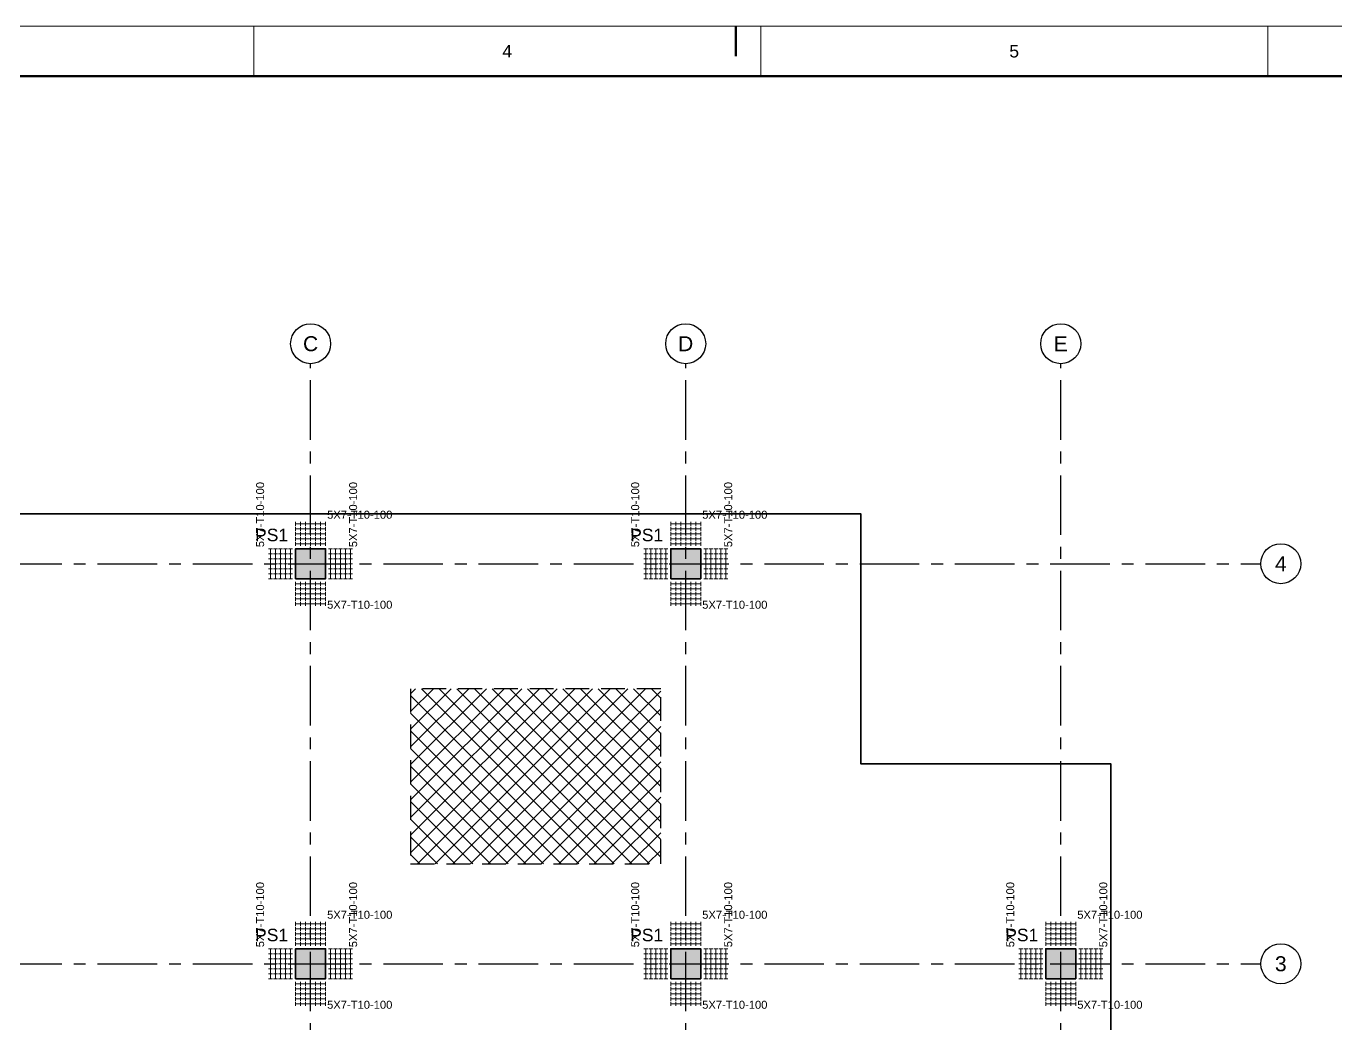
# Model space of a CAD drawing. Header units: millimetres. Extents: x 0 to 396150, y -260000 to 91864.
# Drawn here: x 27863 to 54050, y -90551 to -70600 of the extents above; entities that cross this region are included whole.
import ezdxf
from ezdxf.enums import TextEntityAlignment as Align

# ---------------------------------------------------------------- set-up
doc = ezdxf.new("R2010")
doc.units = ezdxf.units.MM
doc.header["$LTSCALE"] = 37.5
doc.linetypes.add('CENTER', pattern=[50.8, 31.75, -6.35, 6.35, -6.35])
doc.linetypes.add('DASHED', pattern=[19.05, 12.7, -6.35])
doc.layers.get('0').update_dxf_attribs({"linetype": 'CONTINUOUS'})
for name, color, linetype, lineweight in [('SPAN-COL', 7, 'CONTINUOUS', 35), ('SPAN-RB-PUNCH', 6, 'CONTINUOUS', 20), ('SPAN-SHEET-FRAME', 7, 'CONTINUOUS', 50), ('SPAN-SLAB-EDGE', 3, 'CONTINUOUS', 35)]:
    doc.layers.add(name, color=color, linetype=linetype, lineweight=lineweight)
for name, color, linetype in [('SPAN-COL-HATCH', 8, 'CONTINUOUS'), ('SPAN-GRID', 8, 'CENTER'), ('SPAN-GRID-BUBBLE', 8, 'CONTINUOUS'), ('SPAN-RB-TEXT', 7, 'CONTINUOUS'), ('SPAN-RB-TYPE', 1, 'CONTINUOUS'), ('SPAN-TEXT', 7, 'CONTINUOUS'), ('SPAN-VOID', 30, 'DASHED'), ('SPAN-VOID-HATCH', 30, 'CONTINUOUS')]:
    doc.layers.add(name, color=color, linetype=linetype)
doc.styles.get("Standard").update_dxf_attribs({"font": 'arial.ttf'})

# ---------------------------------------------------------------- blocks, each defined once
blk = doc.blocks.new('FRAMING_REBAR_PUNCHING_LINKS_L01')
at = {"layer": 'SPAN-COL-HATCH'}
h = blk.add_hatch(color=256, dxfattribs=at)
h.dxf.hatch_style = 1
h.paths.add_polyline_path([(33250, 48350), (33850, 48350), (33850, 48950), (33250, 48950)])
h = blk.add_hatch(color=256, dxfattribs=at)
h.dxf.hatch_style = 1
h.paths.add_polyline_path([(40750, 48350), (41350, 48350), (41350, 48950), (40750, 48950)])
h = blk.add_hatch(color=256, dxfattribs=at)
h.dxf.hatch_style = 1
h.paths.add_polyline_path([(33250, 40350), (33850, 40350), (33850, 40950), (33250, 40950)])
h = blk.add_hatch(color=256, dxfattribs=at)
h.dxf.hatch_style = 1
h.paths.add_polyline_path([(40750, 40350), (41350, 40350), (41350, 40950), (40750, 40950)])
h = blk.add_hatch(color=256, dxfattribs=at)
h.dxf.hatch_style = 1
h.paths.add_polyline_path([(48250, 40350), (48850, 40350), (48850, 40950), (48250, 40950)])
at = {"layer": 'SPAN-VOID-HATCH'}
h = blk.add_hatch(dxfattribs=at)
h.set_pattern_fill('ANSI37', color=256, scale=78.74)
h.paths.add_polyline_path([(35550, 42650), (40550, 42650), (40550, 46150), (35550, 46150)])
at = {"layer": 'SPAN-COL'}
for points in [[(33250, 48350), (33850, 48350), (33850, 48950), (33250, 48950)], [(40750, 48350), (41350, 48350), (41350, 48950), (40750, 48950)], [(33250, 40350), (33850, 40350), (33850, 40950), (33250, 40950)], [(40750, 40350), (41350, 40350), (41350, 40950), (40750, 40950)], [(48250, 40350), (48850, 40350), (48850, 40950), (48250, 40950)]]:
    blk.add_lwpolyline(points, close=True, dxfattribs=at)
at = {"layer": 'SPAN-GRID'}
for p, q in [((33550, 20650), (33550, 52650)), ((41050, 20650), (41050, 52650)), ((48550, 20650), (48550, 52650)), ((14050, 48650), (52550, 48650)), ((14050, 40650), (52550, 40650))]:
    blk.add_line(p, q, dxfattribs=at)
at = {"layer": 'SPAN-GRID-BUBBLE'}
for centre in [(33550, 53050), (41050, 53050), (48550, 53050), (52950, 48650), (52950, 40650)]:
    blk.add_circle(centre, 400, dxfattribs=at)
at = {"layer": 'SPAN-RB-PUNCH'}
for p, q in [((33250, 49410), (33250, 49490)), ((33250, 49450), (33850, 49450)), ((33250, 49310), (33250, 49390)), ((33250, 49350), (33850, 49350)), ((33250, 49210), (33250, 49290)), ((33250, 49250), (33850, 49250)), ((33350, 49410), (33350, 49490)), ((33350, 49310), (33350, 49390)), ((33350, 49210), (33350, 49290)), ((33450, 49410), (33450, 49490)), ((33450, 49310), (33450, 49390)), ((33450, 49210), (33450, 49290)), ((33550, 49410), (33550, 49490)), ((33550, 49310), (33550, 49390)), ((33550, 49210), (33550, 49290)), ((33650, 49410), (33650, 49490)), ((33650, 49310), (33650, 49390)), ((33650, 49210), (33650, 49290)), ((33750, 49410), (33750, 49490)), ((33750, 49310), (33750, 49390)), ((33750, 49210), (33750, 49290)), ((33850, 49410), (33850, 49490)), ((33850, 49310), (33850, 49390)), ((33850, 49210), (33850, 49290)), ((40750, 49410), (40750, 49490)), ((40750, 49450), (41350, 49450)), ((40750, 49310), (40750, 49390)), ((40750, 49350), (41350, 49350)), ((40750, 49210), (40750, 49290)), ((40750, 49250), (41350, 49250)), ((40850, 49410), (40850, 49490)), ((40850, 49310), (40850, 49390)), ((40850, 49210), (40850, 49290)), ((40950, 49410), (40950, 49490)), ((40950, 49310), (40950, 49390)), ((40950, 49210), (40950, 49290)), ((41050, 49410), (41050, 49490)), ((41050, 49310), (41050, 49390)), ((41050, 49210), (41050, 49290)), ((41150, 49410), (41150, 49490)), ((41150, 49310), (41150, 49390)), ((41150, 49210), (41150, 49290)), ((41250, 49410), (41250, 49490)), ((41250, 49310), (41250, 49390)), ((41250, 49210), (41250, 49290)), ((41350, 49410), (41350, 49490)), ((41350, 49310), (41350, 49390)), ((41350, 49210), (41350, 49290)), ((33250, 49110), (33250, 49190)), ((33250, 49150), (33850, 49150)), ((33250, 49010), (33250, 49090)), ((33250, 49050), (33850, 49050)), ((33350, 49110), (33350, 49190)), ((33350, 49010), (33350, 49090)), ((33450, 49110), (33450, 49190)), ((33450, 49010), (33450, 49090)), ((33550, 49110), (33550, 49190)), ((33550, 49010), (33550, 49090)), ((33650, 49110), (33650, 49190)), ((33650, 49010), (33650, 49090)), ((33750, 49110), (33750, 49190)), ((33750, 49010), (33750, 49090)), ((33850, 49110), (33850, 49190)), ((33850, 49010), (33850, 49090)), ((40750, 49110), (40750, 49190)), ((40750, 49150), (41350, 49150)), ((40750, 49010), (40750, 49090)), ((40750, 49050), (41350, 49050)), ((40850, 49110), (40850, 49190)), ((40850, 49010), (40850, 49090)), ((40950, 49110), (40950, 49190)), ((40950, 49010), (40950, 49090)), ((41050, 49110), (41050, 49190)), ((41050, 49010), (41050, 49090)), ((41150, 49110), (41150, 49190)), ((41150, 49010), (41150, 49090)), ((41250, 49110), (41250, 49190)), ((41250, 49010), (41250, 49090)), ((41350, 49110), (41350, 49190)), ((41350, 49010), (41350, 49090)), ((32710, 48950), (32790, 48950)), ((32710, 48850), (32790, 48850)), ((32710, 48750), (32790, 48750)), ((32750, 48350), (32750, 48950)), ((32810, 48950), (32890, 48950)), ((32810, 48850), (32890, 48850)), ((32810, 48750), (32890, 48750)), ((32850, 48350), (32850, 48950)), ((32910, 48950), (32990, 48950)), ((32910, 48850), (32990, 48850)), ((32910, 48750), (32990, 48750)), ((32950, 48350), (32950, 48950)), ((33010, 48950), (33090, 48950)), ((33010, 48850), (33090, 48850)), ((33010, 48750), (33090, 48750)), ((33050, 48350), (33050, 48950)), ((33110, 48950), (33190, 48950)), ((33110, 48850), (33190, 48850)), ((33110, 48750), (33190, 48750)), ((33150, 48350), (33150, 48950)), ((33910, 48950), (33990, 48950)), ((33910, 48850), (33990, 48850)), ((33910, 48750), (33990, 48750)), ((33950, 48350), (33950, 48950)), ((34010, 48950), (34090, 48950)), ((34010, 48850), (34090, 48850)), ((34010, 48750), (34090, 48750)), ((34050, 48350), (34050, 48950)), ((34110, 48950), (34190, 48950)), ((34110, 48850), (34190, 48850)), ((34110, 48750), (34190, 48750)), ((34150, 48350), (34150, 48950)), ((34210, 48950), (34290, 48950)), ((34210, 48850), (34290, 48850)), ((34210, 48750), (34290, 48750)), ((34250, 48350), (34250, 48950)), ((34310, 48950), (34390, 48950)), ((34310, 48850), (34390, 48850)), ((34310, 48750), (34390, 48750)), ((34350, 48350), (34350, 48950)), ((40210, 48950), (40290, 48950)), ((40210, 48850), (40290, 48850)), ((40210, 48750), (40290, 48750)), ((40250, 48350), (40250, 48950)), ((40310, 48950), (40390, 48950)), ((40310, 48850), (40390, 48850)), ((40310, 48750), (40390, 48750)), ((40350, 48350), (40350, 48950)), ((40410, 48950), (40490, 48950)), ((40410, 48850), (40490, 48850)), ((40410, 48750), (40490, 48750)), ((40450, 48350), (40450, 48950)), ((40510, 48950), (40590, 48950)), ((40510, 48850), (40590, 48850)), ((40510, 48750), (40590, 48750)), ((40550, 48350), (40550, 48950)), ((40610, 48950), (40690, 48950)), ((40610, 48850), (40690, 48850)), ((40610, 48750), (40690, 48750)), ((40650, 48350), (40650, 48950)), ((41410, 48950), (41490, 48950)), ((41410, 48850), (41490, 48850)), ((41410, 48750), (41490, 48750)), ((41450, 48350), (41450, 48950)), ((41510, 48950), (41590, 48950)), ((41510, 48850), (41590, 48850)), ((41510, 48750), (41590, 48750)), ((41550, 48350), (41550, 48950)), ((41610, 48950), (41690, 48950)), ((41610, 48850), (41690, 48850)), ((41610, 48750), (41690, 48750)), ((41650, 48350), (41650, 48950)), ((41710, 48950), (41790, 48950)), ((41710, 48850), (41790, 48850)), ((41710, 48750), (41790, 48750)), ((41750, 48350), (41750, 48950)), ((41810, 48950), (41890, 48950)), ((41810, 48850), (41890, 48850)), ((41810, 48750), (41890, 48750)), ((41850, 48350), (41850, 48950)), ((32710, 48650), (32790, 48650)), ((32710, 48550), (32790, 48550)), ((32710, 48450), (32790, 48450)), ((32810, 48650), (32890, 48650)), ((32810, 48550), (32890, 48550)), ((32810, 48450), (32890, 48450)), ((32910, 48650), (32990, 48650)), ((32910, 48550), (32990, 48550)), ((32910, 48450), (32990, 48450)), ((33010, 48650), (33090, 48650)), ((33010, 48550), (33090, 48550)), ((33010, 48450), (33090, 48450)), ((33110, 48650), (33190, 48650)), ((33110, 48550), (33190, 48550)), ((33110, 48450), (33190, 48450)), ((33910, 48650), (33990, 48650)), ((33910, 48550), (33990, 48550)), ((33910, 48450), (33990, 48450)), ((34010, 48650), (34090, 48650)), ((34010, 48550), (34090, 48550)), ((34010, 48450), (34090, 48450)), ((34110, 48650), (34190, 48650)), ((34110, 48550), (34190, 48550)), ((34110, 48450), (34190, 48450)), ((34210, 48650), (34290, 48650)), ((34210, 48550), (34290, 48550)), ((34210, 48450), (34290, 48450)), ((34310, 48650), (34390, 48650)), ((34310, 48550), (34390, 48550)), ((34310, 48450), (34390, 48450)), ((40210, 48650), (40290, 48650)), ((40210, 48550), (40290, 48550)), ((40210, 48450), (40290, 48450)), ((40310, 48650), (40390, 48650)), ((40310, 48550), (40390, 48550)), ((40310, 48450), (40390, 48450)), ((40410, 48650), (40490, 48650)), ((40410, 48550), (40490, 48550)), ((40410, 48450), (40490, 48450)), ((40510, 48650), (40590, 48650)), ((40510, 48550), (40590, 48550)), ((40510, 48450), (40590, 48450)), ((40610, 48650), (40690, 48650)), ((40610, 48550), (40690, 48550)), ((40610, 48450), (40690, 48450)), ((41410, 48650), (41490, 48650)), ((41410, 48550), (41490, 48550)), ((41410, 48450), (41490, 48450)), ((41510, 48650), (41590, 48650)), ((41510, 48550), (41590, 48550)), ((41510, 48450), (41590, 48450)), ((41610, 48650), (41690, 48650)), ((41610, 48550), (41690, 48550)), ((41610, 48450), (41690, 48450)), ((41710, 48650), (41790, 48650)), ((41710, 48550), (41790, 48550)), ((41710, 48450), (41790, 48450)), ((41810, 48650), (41890, 48650)), ((41810, 48550), (41890, 48550)), ((41810, 48450), (41890, 48450)), ((32710, 48350), (32790, 48350)), ((32810, 48350), (32890, 48350)), ((32910, 48350), (32990, 48350)), ((33010, 48350), (33090, 48350)), ((33110, 48350), (33190, 48350)), ((33250, 48210), (33250, 48290)), ((33250, 48250), (33850, 48250)), ((33250, 48110), (33250, 48190)), ((33350, 48210), (33350, 48290)), ((33350, 48110), (33350, 48190)), ((33450, 48210), (33450, 48290)), ((33450, 48110), (33450, 48190)), ((33550, 48210), (33550, 48290)), ((33550, 48110), (33550, 48190)), ((33650, 48210), (33650, 48290)), ((33650, 48110), (33650, 48190)), ((33750, 48210), (33750, 48290)), ((33750, 48110), (33750, 48190)), ((33850, 48210), (33850, 48290)), ((33850, 48110), (33850, 48190)), ((33910, 48350), (33990, 48350)), ((34010, 48350), (34090, 48350)), ((34110, 48350), (34190, 48350)), ((34210, 48350), (34290, 48350)), ((34310, 48350), (34390, 48350)), ((40210, 48350), (40290, 48350)), ((40310, 48350), (40390, 48350)), ((40410, 48350), (40490, 48350)), ((40510, 48350), (40590, 48350)), ((40610, 48350), (40690, 48350)), ((40750, 48210), (40750, 48290)), ((40750, 48250), (41350, 48250)), ((40750, 48110), (40750, 48190)), ((40850, 48210), (40850, 48290)), ((40850, 48110), (40850, 48190)), ((40950, 48210), (40950, 48290)), ((40950, 48110), (40950, 48190)), ((41050, 48210), (41050, 48290)), ((41050, 48110), (41050, 48190)), ((41150, 48210), (41150, 48290)), ((41150, 48110), (41150, 48190)), ((41250, 48210), (41250, 48290)), ((41250, 48110), (41250, 48190)), ((41350, 48210), (41350, 48290)), ((41350, 48110), (41350, 48190)), ((41410, 48350), (41490, 48350)), ((41510, 48350), (41590, 48350)), ((41610, 48350), (41690, 48350)), ((41710, 48350), (41790, 48350)), ((41810, 48350), (41890, 48350)), ((33250, 48150), (33850, 48150)), ((33250, 48010), (33250, 48090)), ((33250, 48050), (33850, 48050)), ((33250, 47910), (33250, 47990)), ((33250, 47950), (33850, 47950)), ((33350, 48010), (33350, 48090)), ((33350, 47910), (33350, 47990)), ((33450, 48010), (33450, 48090)), ((33450, 47910), (33450, 47990)), ((33550, 48010), (33550, 48090)), ((33550, 47910), (33550, 47990)), ((33650, 48010), (33650, 48090)), ((33650, 47910), (33650, 47990)), ((33750, 48010), (33750, 48090)), ((33750, 47910), (33750, 47990)), ((33850, 48010), (33850, 48090)), ((33850, 47910), (33850, 47990)), ((40750, 48150), (41350, 48150)), ((40750, 48010), (40750, 48090)), ((40750, 48050), (41350, 48050)), ((40750, 47910), (40750, 47990)), ((40750, 47950), (41350, 47950)), ((40850, 48010), (40850, 48090)), ((40850, 47910), (40850, 47990)), ((40950, 48010), (40950, 48090)), ((40950, 47910), (40950, 47990)), ((41050, 48010), (41050, 48090)), ((41050, 47910), (41050, 47990)), ((41150, 48010), (41150, 48090)), ((41150, 47910), (41150, 47990)), ((41250, 48010), (41250, 48090)), ((41250, 47910), (41250, 47990)), ((41350, 48010), (41350, 48090)), ((41350, 47910), (41350, 47990)), ((33250, 47810), (33250, 47890)), ((33250, 47850), (33850, 47850)), ((33350, 47810), (33350, 47890)), ((33450, 47810), (33450, 47890)), ((33550, 47810), (33550, 47890)), ((33650, 47810), (33650, 47890)), ((33750, 47810), (33750, 47890)), ((33850, 47810), (33850, 47890)), ((40750, 47810), (40750, 47890)), ((40750, 47850), (41350, 47850)), ((40850, 47810), (40850, 47890)), ((40950, 47810), (40950, 47890)), ((41050, 47810), (41050, 47890)), ((41150, 47810), (41150, 47890)), ((41250, 47810), (41250, 47890)), ((41350, 47810), (41350, 47890)), ((33250, 41410), (33250, 41490)), ((33250, 41450), (33850, 41450)), ((33250, 41310), (33250, 41390)), ((33350, 41410), (33350, 41490)), ((33350, 41310), (33350, 41390)), ((33450, 41410), (33450, 41490)), ((33450, 41310), (33450, 41390)), ((33550, 41410), (33550, 41490)), ((33550, 41310), (33550, 41390)), ((33650, 41410), (33650, 41490)), ((33650, 41310), (33650, 41390)), ((33750, 41410), (33750, 41490)), ((33750, 41310), (33750, 41390)), ((33850, 41410), (33850, 41490)), ((33850, 41310), (33850, 41390)), ((40750, 41410), (40750, 41490)), ((40750, 41450), (41350, 41450)), ((40750, 41310), (40750, 41390)), ((40850, 41410), (40850, 41490)), ((40850, 41310), (40850, 41390)), ((40950, 41410), (40950, 41490)), ((40950, 41310), (40950, 41390)), ((41050, 41410), (41050, 41490)), ((41050, 41310), (41050, 41390)), ((41150, 41410), (41150, 41490)), ((41150, 41310), (41150, 41390)), ((41250, 41410), (41250, 41490)), ((41250, 41310), (41250, 41390)), ((41350, 41410), (41350, 41490)), ((41350, 41310), (41350, 41390)), ((48250, 41410), (48250, 41490)), ((48250, 41450), (48850, 41450)), ((48250, 41310), (48250, 41390)), ((48350, 41410), (48350, 41490)), ((48350, 41310), (48350, 41390)), ((48450, 41410), (48450, 41490)), ((48450, 41310), (48450, 41390)), ((48550, 41410), (48550, 41490)), ((48550, 41310), (48550, 41390)), ((48650, 41410), (48650, 41490)), ((48650, 41310), (48650, 41390)), ((48750, 41410), (48750, 41490)), ((48750, 41310), (48750, 41390)), ((48850, 41410), (48850, 41490)), ((48850, 41310), (48850, 41390)), ((33250, 41350), (33850, 41350)), ((33250, 41210), (33250, 41290)), ((33250, 41250), (33850, 41250)), ((33250, 41110), (33250, 41190)), ((33250, 41150), (33850, 41150)), ((33350, 41210), (33350, 41290)), ((33350, 41110), (33350, 41190)), ((33450, 41210), (33450, 41290)), ((33450, 41110), (33450, 41190)), ((33550, 41210), (33550, 41290)), ((33550, 41110), (33550, 41190)), ((33650, 41210), (33650, 41290)), ((33650, 41110), (33650, 41190)), ((33750, 41210), (33750, 41290)), ((33750, 41110), (33750, 41190)), ((33850, 41210), (33850, 41290)), ((33850, 41110), (33850, 41190)), ((40750, 41350), (41350, 41350)), ((40750, 41210), (40750, 41290)), ((40750, 41250), (41350, 41250)), ((40750, 41110), (40750, 41190)), ((40750, 41150), (41350, 41150)), ((40850, 41210), (40850, 41290)), ((40850, 41110), (40850, 41190)), ((40950, 41210), (40950, 41290)), ((40950, 41110), (40950, 41190)), ((41050, 41210), (41050, 41290)), ((41050, 41110), (41050, 41190)), ((41150, 41210), (41150, 41290)), ((41150, 41110), (41150, 41190)), ((41250, 41210), (41250, 41290)), ((41250, 41110), (41250, 41190)), ((41350, 41210), (41350, 41290)), ((41350, 41110), (41350, 41190)), ((48250, 41350), (48850, 41350)), ((48250, 41210), (48250, 41290)), ((48250, 41250), (48850, 41250)), ((48250, 41110), (48250, 41190)), ((48250, 41150), (48850, 41150)), ((48350, 41210), (48350, 41290)), ((48350, 41110), (48350, 41190)), ((48450, 41210), (48450, 41290)), ((48450, 41110), (48450, 41190)), ((48550, 41210), (48550, 41290)), ((48550, 41110), (48550, 41190)), ((48650, 41210), (48650, 41290)), ((48650, 41110), (48650, 41190)), ((48750, 41210), (48750, 41290)), ((48750, 41110), (48750, 41190)), ((48850, 41210), (48850, 41290)), ((48850, 41110), (48850, 41190)), ((32710, 40950), (32790, 40950)), ((32750, 40350), (32750, 40950)), ((32810, 40950), (32890, 40950)), ((32850, 40350), (32850, 40950)), ((32910, 40950), (32990, 40950)), ((32950, 40350), (32950, 40950)), ((33010, 40950), (33090, 40950)), ((33050, 40350), (33050, 40950)), ((33110, 40950), (33190, 40950)), ((33150, 40350), (33150, 40950)), ((33250, 41010), (33250, 41090)), ((33250, 41050), (33850, 41050)), ((33350, 41010), (33350, 41090)), ((33450, 41010), (33450, 41090)), ((33550, 41010), (33550, 41090)), ((33650, 41010), (33650, 41090)), ((33750, 41010), (33750, 41090)), ((33850, 41010), (33850, 41090)), ((33910, 40950), (33990, 40950)), ((33950, 40350), (33950, 40950)), ((34010, 40950), (34090, 40950)), ((34050, 40350), (34050, 40950)), ((34110, 40950), (34190, 40950)), ((34150, 40350), (34150, 40950)), ((34210, 40950), (34290, 40950)), ((34250, 40350), (34250, 40950)), ((34310, 40950), (34390, 40950)), ((34350, 40350), (34350, 40950)), ((40210, 40950), (40290, 40950)), ((40250, 40350), (40250, 40950)), ((40310, 40950), (40390, 40950)), ((40350, 40350), (40350, 40950)), ((40410, 40950), (40490, 40950)), ((40450, 40350), (40450, 40950)), ((40510, 40950), (40590, 40950)), ((40550, 40350), (40550, 40950)), ((40610, 40950), (40690, 40950)), ((40650, 40350), (40650, 40950)), ((40750, 41010), (40750, 41090)), ((40750, 41050), (41350, 41050)), ((40850, 41010), (40850, 41090)), ((40950, 41010), (40950, 41090)), ((41050, 41010), (41050, 41090)), ((41150, 41010), (41150, 41090)), ((41250, 41010), (41250, 41090)), ((41350, 41010), (41350, 41090)), ((41410, 40950), (41490, 40950)), ((41450, 40350), (41450, 40950)), ((41510, 40950), (41590, 40950)), ((41550, 40350), (41550, 40950)), ((41610, 40950), (41690, 40950)), ((41650, 40350), (41650, 40950)), ((41710, 40950), (41790, 40950)), ((41750, 40350), (41750, 40950)), ((41810, 40950), (41890, 40950)), ((41850, 40350), (41850, 40950)), ((47710, 40950), (47790, 40950)), ((47750, 40350), (47750, 40950)), ((47810, 40950), (47890, 40950)), ((47850, 40350), (47850, 40950)), ((47910, 40950), (47990, 40950)), ((47950, 40350), (47950, 40950)), ((48010, 40950), (48090, 40950)), ((48050, 40350), (48050, 40950)), ((48110, 40950), (48190, 40950)), ((48150, 40350), (48150, 40950)), ((48250, 41010), (48250, 41090)), ((48250, 41050), (48850, 41050)), ((48350, 41010), (48350, 41090)), ((48450, 41010), (48450, 41090)), ((48550, 41010), (48550, 41090)), ((48650, 41010), (48650, 41090)), ((48750, 41010), (48750, 41090)), ((48850, 41010), (48850, 41090)), ((48910, 40950), (48990, 40950)), ((48950, 40350), (48950, 40950)), ((49010, 40950), (49090, 40950)), ((49050, 40350), (49050, 40950)), ((49110, 40950), (49190, 40950)), ((49150, 40350), (49150, 40950)), ((49210, 40950), (49290, 40950)), ((49250, 40350), (49250, 40950)), ((49310, 40950), (49390, 40950)), ((49350, 40350), (49350, 40950)), ((32710, 40850), (32790, 40850)), ((32710, 40750), (32790, 40750)), ((32710, 40650), (32790, 40650)), ((32810, 40850), (32890, 40850)), ((32810, 40750), (32890, 40750)), ((32810, 40650), (32890, 40650)), ((32910, 40850), (32990, 40850)), ((32910, 40750), (32990, 40750)), ((32910, 40650), (32990, 40650)), ((33010, 40850), (33090, 40850)), ((33010, 40750), (33090, 40750)), ((33010, 40650), (33090, 40650)), ((33110, 40850), (33190, 40850)), ((33110, 40750), (33190, 40750)), ((33110, 40650), (33190, 40650)), ((33910, 40850), (33990, 40850)), ((33910, 40750), (33990, 40750)), ((33910, 40650), (33990, 40650)), ((34010, 40850), (34090, 40850)), ((34010, 40750), (34090, 40750)), ((34010, 40650), (34090, 40650)), ((34110, 40850), (34190, 40850)), ((34110, 40750), (34190, 40750)), ((34110, 40650), (34190, 40650)), ((34210, 40850), (34290, 40850)), ((34210, 40750), (34290, 40750)), ((34210, 40650), (34290, 40650)), ((34310, 40850), (34390, 40850)), ((34310, 40750), (34390, 40750)), ((34310, 40650), (34390, 40650)), ((40210, 40850), (40290, 40850)), ((40210, 40750), (40290, 40750)), ((40210, 40650), (40290, 40650)), ((40310, 40850), (40390, 40850)), ((40310, 40750), (40390, 40750)), ((40310, 40650), (40390, 40650)), ((40410, 40850), (40490, 40850)), ((40410, 40750), (40490, 40750)), ((40410, 40650), (40490, 40650)), ((40510, 40850), (40590, 40850)), ((40510, 40750), (40590, 40750)), ((40510, 40650), (40590, 40650)), ((40610, 40850), (40690, 40850)), ((40610, 40750), (40690, 40750)), ((40610, 40650), (40690, 40650)), ((41410, 40850), (41490, 40850)), ((41410, 40750), (41490, 40750)), ((41410, 40650), (41490, 40650)), ((41510, 40850), (41590, 40850)), ((41510, 40750), (41590, 40750)), ((41510, 40650), (41590, 40650)), ((41610, 40850), (41690, 40850)), ((41610, 40750), (41690, 40750)), ((41610, 40650), (41690, 40650)), ((41710, 40850), (41790, 40850)), ((41710, 40750), (41790, 40750)), ((41710, 40650), (41790, 40650)), ((41810, 40850), (41890, 40850)), ((41810, 40750), (41890, 40750)), ((41810, 40650), (41890, 40650)), ((47710, 40850), (47790, 40850)), ((47710, 40750), (47790, 40750)), ((47710, 40650), (47790, 40650)), ((47810, 40850), (47890, 40850)), ((47810, 40750), (47890, 40750)), ((47810, 40650), (47890, 40650)), ((47910, 40850), (47990, 40850)), ((47910, 40750), (47990, 40750)), ((47910, 40650), (47990, 40650)), ((48010, 40850), (48090, 40850)), ((48010, 40750), (48090, 40750)), ((48010, 40650), (48090, 40650)), ((48110, 40850), (48190, 40850)), ((48110, 40750), (48190, 40750)), ((48110, 40650), (48190, 40650)), ((48910, 40850), (48990, 40850)), ((48910, 40750), (48990, 40750)), ((48910, 40650), (48990, 40650)), ((49010, 40850), (49090, 40850)), ((49010, 40750), (49090, 40750)), ((49010, 40650), (49090, 40650)), ((49110, 40850), (49190, 40850)), ((49110, 40750), (49190, 40750)), ((49110, 40650), (49190, 40650)), ((49210, 40850), (49290, 40850)), ((49210, 40750), (49290, 40750)), ((49210, 40650), (49290, 40650)), ((49310, 40850), (49390, 40850)), ((49310, 40750), (49390, 40750)), ((49310, 40650), (49390, 40650)), ((32710, 40550), (32790, 40550)), ((32710, 40450), (32790, 40450)), ((32710, 40350), (32790, 40350)), ((32810, 40550), (32890, 40550)), ((32810, 40450), (32890, 40450)), ((32810, 40350), (32890, 40350)), ((32910, 40550), (32990, 40550)), ((32910, 40450), (32990, 40450)), ((32910, 40350), (32990, 40350)), ((33010, 40550), (33090, 40550)), ((33010, 40450), (33090, 40450)), ((33010, 40350), (33090, 40350)), ((33110, 40550), (33190, 40550)), ((33110, 40450), (33190, 40450)), ((33110, 40350), (33190, 40350)), ((33910, 40550), (33990, 40550)), ((33910, 40450), (33990, 40450)), ((33910, 40350), (33990, 40350)), ((34010, 40550), (34090, 40550)), ((34010, 40450), (34090, 40450)), ((34010, 40350), (34090, 40350)), ((34110, 40550), (34190, 40550)), ((34110, 40450), (34190, 40450)), ((34110, 40350), (34190, 40350)), ((34210, 40550), (34290, 40550)), ((34210, 40450), (34290, 40450)), ((34210, 40350), (34290, 40350)), ((34310, 40550), (34390, 40550)), ((34310, 40450), (34390, 40450)), ((34310, 40350), (34390, 40350)), ((40210, 40550), (40290, 40550)), ((40210, 40450), (40290, 40450)), ((40210, 40350), (40290, 40350)), ((40310, 40550), (40390, 40550)), ((40310, 40450), (40390, 40450)), ((40310, 40350), (40390, 40350)), ((40410, 40550), (40490, 40550)), ((40410, 40450), (40490, 40450)), ((40410, 40350), (40490, 40350)), ((40510, 40550), (40590, 40550)), ((40510, 40450), (40590, 40450)), ((40510, 40350), (40590, 40350)), ((40610, 40550), (40690, 40550)), ((40610, 40450), (40690, 40450)), ((40610, 40350), (40690, 40350)), ((41410, 40550), (41490, 40550)), ((41410, 40450), (41490, 40450)), ((41410, 40350), (41490, 40350)), ((41510, 40550), (41590, 40550)), ((41510, 40450), (41590, 40450)), ((41510, 40350), (41590, 40350)), ((41610, 40550), (41690, 40550)), ((41610, 40450), (41690, 40450)), ((41610, 40350), (41690, 40350)), ((41710, 40550), (41790, 40550)), ((41710, 40450), (41790, 40450)), ((41710, 40350), (41790, 40350)), ((41810, 40550), (41890, 40550)), ((41810, 40450), (41890, 40450)), ((41810, 40350), (41890, 40350)), ((47710, 40550), (47790, 40550)), ((47710, 40450), (47790, 40450)), ((47710, 40350), (47790, 40350)), ((47810, 40550), (47890, 40550)), ((47810, 40450), (47890, 40450)), ((47810, 40350), (47890, 40350)), ((47910, 40550), (47990, 40550)), ((47910, 40450), (47990, 40450)), ((47910, 40350), (47990, 40350)), ((48010, 40550), (48090, 40550)), ((48010, 40450), (48090, 40450)), ((48010, 40350), (48090, 40350)), ((48110, 40550), (48190, 40550)), ((48110, 40450), (48190, 40450)), ((48110, 40350), (48190, 40350)), ((48910, 40550), (48990, 40550)), ((48910, 40450), (48990, 40450)), ((48910, 40350), (48990, 40350)), ((49010, 40550), (49090, 40550)), ((49010, 40450), (49090, 40450)), ((49010, 40350), (49090, 40350)), ((49110, 40550), (49190, 40550)), ((49110, 40450), (49190, 40450)), ((49110, 40350), (49190, 40350)), ((49210, 40550), (49290, 40550)), ((49210, 40450), (49290, 40450)), ((49210, 40350), (49290, 40350)), ((49310, 40550), (49390, 40550)), ((49310, 40450), (49390, 40450)), ((49310, 40350), (49390, 40350)), ((33250, 40210), (33250, 40290)), ((33250, 40250), (33850, 40250)), ((33250, 40110), (33250, 40190)), ((33250, 40150), (33850, 40150)), ((33250, 40010), (33250, 40090)), ((33350, 40210), (33350, 40290)), ((33350, 40110), (33350, 40190)), ((33350, 40010), (33350, 40090)), ((33450, 40210), (33450, 40290)), ((33450, 40110), (33450, 40190)), ((33450, 40010), (33450, 40090)), ((33550, 40210), (33550, 40290)), ((33550, 40110), (33550, 40190)), ((33550, 40010), (33550, 40090)), ((33650, 40210), (33650, 40290)), ((33650, 40110), (33650, 40190)), ((33650, 40010), (33650, 40090)), ((33750, 40210), (33750, 40290)), ((33750, 40110), (33750, 40190)), ((33750, 40010), (33750, 40090)), ((33850, 40210), (33850, 40290)), ((33850, 40110), (33850, 40190)), ((33850, 40010), (33850, 40090)), ((40750, 40210), (40750, 40290)), ((40750, 40250), (41350, 40250)), ((40750, 40110), (40750, 40190)), ((40750, 40150), (41350, 40150)), ((40750, 40010), (40750, 40090)), ((40850, 40210), (40850, 40290)), ((40850, 40110), (40850, 40190)), ((40850, 40010), (40850, 40090)), ((40950, 40210), (40950, 40290)), ((40950, 40110), (40950, 40190)), ((40950, 40010), (40950, 40090)), ((41050, 40210), (41050, 40290)), ((41050, 40110), (41050, 40190)), ((41050, 40010), (41050, 40090)), ((41150, 40210), (41150, 40290)), ((41150, 40110), (41150, 40190)), ((41150, 40010), (41150, 40090)), ((41250, 40210), (41250, 40290)), ((41250, 40110), (41250, 40190)), ((41250, 40010), (41250, 40090)), ((41350, 40210), (41350, 40290)), ((41350, 40110), (41350, 40190)), ((41350, 40010), (41350, 40090)), ((48250, 40210), (48250, 40290)), ((48250, 40250), (48850, 40250)), ((48250, 40110), (48250, 40190)), ((48250, 40150), (48850, 40150)), ((48250, 40010), (48250, 40090)), ((48350, 40210), (48350, 40290)), ((48350, 40110), (48350, 40190)), ((48350, 40010), (48350, 40090)), ((48450, 40210), (48450, 40290)), ((48450, 40110), (48450, 40190)), ((48450, 40010), (48450, 40090)), ((48550, 40210), (48550, 40290)), ((48550, 40110), (48550, 40190)), ((48550, 40010), (48550, 40090)), ((48650, 40210), (48650, 40290)), ((48650, 40110), (48650, 40190)), ((48650, 40010), (48650, 40090)), ((48750, 40210), (48750, 40290)), ((48750, 40110), (48750, 40190)), ((48750, 40010), (48750, 40090)), ((48850, 40210), (48850, 40290)), ((48850, 40110), (48850, 40190)), ((48850, 40010), (48850, 40090)), ((33250, 40050), (33850, 40050)), ((33250, 39910), (33250, 39990)), ((33250, 39950), (33850, 39950)), ((33250, 39810), (33250, 39890)), ((33250, 39850), (33850, 39850)), ((33350, 39910), (33350, 39990)), ((33350, 39810), (33350, 39890)), ((33450, 39910), (33450, 39990)), ((33450, 39810), (33450, 39890)), ((33550, 39910), (33550, 39990)), ((33550, 39810), (33550, 39890)), ((33650, 39910), (33650, 39990)), ((33650, 39810), (33650, 39890)), ((33750, 39910), (33750, 39990)), ((33750, 39810), (33750, 39890)), ((33850, 39910), (33850, 39990)), ((33850, 39810), (33850, 39890)), ((40750, 40050), (41350, 40050)), ((40750, 39910), (40750, 39990)), ((40750, 39950), (41350, 39950)), ((40750, 39810), (40750, 39890)), ((40750, 39850), (41350, 39850)), ((40850, 39910), (40850, 39990)), ((40850, 39810), (40850, 39890)), ((40950, 39910), (40950, 39990)), ((40950, 39810), (40950, 39890)), ((41050, 39910), (41050, 39990)), ((41050, 39810), (41050, 39890)), ((41150, 39910), (41150, 39990)), ((41150, 39810), (41150, 39890)), ((41250, 39910), (41250, 39990)), ((41250, 39810), (41250, 39890)), ((41350, 39910), (41350, 39990)), ((41350, 39810), (41350, 39890)), ((48250, 40050), (48850, 40050)), ((48250, 39910), (48250, 39990)), ((48250, 39950), (48850, 39950)), ((48250, 39810), (48250, 39890)), ((48250, 39850), (48850, 39850)), ((48350, 39910), (48350, 39990)), ((48350, 39810), (48350, 39890)), ((48450, 39910), (48450, 39990)), ((48450, 39810), (48450, 39890)), ((48550, 39910), (48550, 39990)), ((48550, 39810), (48550, 39890)), ((48650, 39910), (48650, 39990)), ((48650, 39810), (48650, 39890)), ((48750, 39910), (48750, 39990)), ((48750, 39810), (48750, 39890)), ((48850, 39910), (48850, 39990)), ((48850, 39810), (48850, 39890))]:
    blk.add_line(p, q, dxfattribs=at)
at = {"layer": 'SPAN-SHEET-FRAME', "lineweight": 13}
for p, q in [((32412.5, 58400), (32412.5, 59400)), ((42550, 58400), (42550, 59400)), ((52687.5, 58400), (52687.5, 59400))]:
    blk.add_line(p, q, dxfattribs=at)
at = {"layer": 'SPAN-SHEET-FRAME'}
blk.add_line((42050, 59400), (42050, 58800), dxfattribs=at)
at = {"layer": 'SPAN-SHEET-FRAME', "lineweight": 13}
blk.add_lwpolyline([(0, 0), (84100, 0), (84100, 59400), (0, 59400)], close=True, dxfattribs=at)
at = {"layer": 'SPAN-SHEET-FRAME'}
blk.add_lwpolyline([(2000, 1000), (83100, 1000), (83100, 58400), (2000, 58400)], close=True, dxfattribs=at)
at = {"layer": 'SPAN-SLAB-EDGE', "color": 3}
blk.add_lwpolyline([(17050, 23650), (49550, 23650), (49550, 44650), (44550, 44650), (44550, 49650), (17050, 49650)], close=True, dxfattribs=at)
at = {"layer": 'SPAN-VOID'}
blk.add_lwpolyline([(35550, 42650), (40550, 42650), (40550, 46150), (35550, 46150)], close=True, dxfattribs=at)
at = {"layer": 'SPAN-RB-TEXT'}
for p in [(32620, 48980), (34480, 48980), (40120, 48980), (41980, 48980), (32620, 40980), (34480, 40980), (40120, 40980), (41980, 40980), (47620, 40980), (49480, 40980)]:
    blk.add_text('5X7-T10-100', height=160, rotation=90, dxfattribs=at).set_placement(p)
for p in [(33880, 49550), (41380, 49550), (33880, 47750), (41380, 47750), (33880, 41550), (41380, 41550), (48880, 41550), (33880, 39750), (41380, 39750), (48880, 39750)]:
    blk.add_text('5X7-T10-100', height=160, dxfattribs=at).set_placement(p)
at = {"layer": 'SPAN-RB-TYPE'}
for p in [(33100, 49100), (40600, 49100), (33100, 41100), (40600, 41100), (48100, 41100)]:
    blk.add_text('PS1', height=250, dxfattribs=at).set_placement(p, align=Align.RIGHT)
at = {"layer": 'SPAN-SHEET-FRAME'}
for s, p in [('4', (37481.2, 58900)), ('5', (47618.8, 58900))]:
    blk.add_text(s, height=250, dxfattribs=at).set_placement(p, align=Align.MIDDLE_CENTER)
at = {"layer": 'SPAN-TEXT'}
for s, p in [('C', (33550, 53050)), ('D', (41050, 53050)), ('E', (48550, 53050)), ('4', (52950, 48650)), ('3', (52950, 40650))]:
    blk.add_text(s, height=300, dxfattribs=at).set_placement(p, align=Align.MIDDLE_CENTER)

msp = doc.modelspace()

# ---------------------------------------------------------------- block references
msp.add_blockref('FRAMING_REBAR_PUNCHING_LINKS_L01', (0, -130000))

doc.saveas('drawing.dxf')
